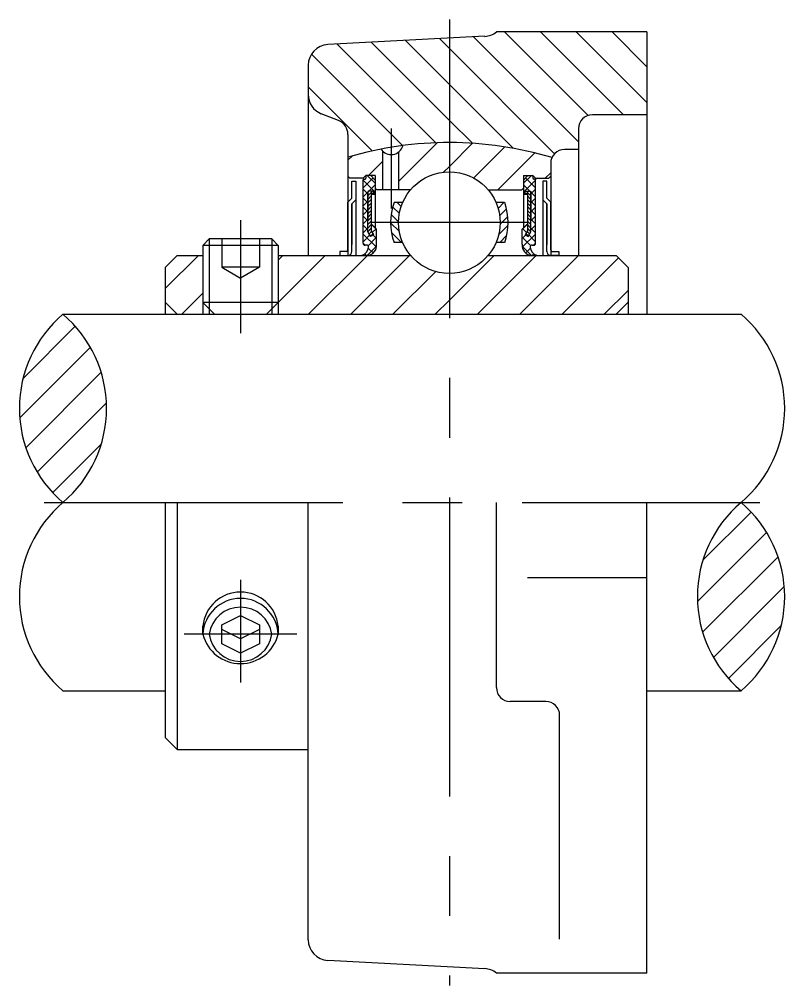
# Model space of a CAD drawing. Extents: x -89 to 228, y -109 to 52.
# Drawn here: x 146.4 to 227.8, y -51.3 to 51.3 of the extents above; entities that cross this region are included whole.
import ezdxf

# ---------------------------------------------------------------- set-up
doc = ezdxf.new("R2010")
doc.units = 0
for name, pattern in [('CENTER', [50.8, 31.75, -6.35, 6.35, -6.35]), ('DASHED', [19.05, 12.7, -6.35]), ('PHANTOM', [63.5, 31.75, -6.35, 6.35, -6.35, 6.35, -6.35])]:
    doc.linetypes.add(name, pattern=pattern)
doc.layers.get('0').update_dxf_attribs({"linetype": 'CONTINUOUS'})
doc.layers.add('CENTER', color=1, linetype='CENTER')

msp = doc.modelspace()

# ---------------------------------------------------------------- linework, layer by layer
at = {"color": 7, "linetype": 'CONTINUOUS'}
for p, q in [((195.89, 49.53), (179.2, 48.65)), ((213.13, 50), (197.13, 50)), ((213.13, 50), (213.13, 20)), ((177.13, 46.45), (177.13, 26.25)), ((180.35, 40.58), (178.51, 41.31)), ((213.13, 41.18), (207.33, 41.18)), ((181.35, 39.09), (181.35, 26.25)), ((205.86, 39.71), (205.86, 26.25)), ((185.05, 33.22), (185.05, 37.32)), ((186.75, 33.22), (186.75, 37.25)), ((205.86, 37.5), (204.37, 37.5)), ((202.9, 36.03), (202.9, 26.25)), ((181.56, 34.45), (181.35, 34.67)), ((182.97, 34.45), (181.56, 34.45)), ((181.77, 32.32), (181.77, 34.14)), ((181.77, 34.14), (182.2, 34.14)), ((182.2, 34.14), (182.2, 26.25)), ((182.96, 30.06), (182.96, 34.29)), ((182.96, 27.54), (182.96, 34.29)), ((183.26, 34.75), (182.97, 34.45)), ((183.06, 34.36), (183.02, 34.36)), ((183.06, 34.36), (183.16, 34.36)), ((184.24, 34.75), (183.26, 34.75)), ((183.26, 34.75), (183.26, 34.46)), ((183.79, 34.75), (183.33, 34.75)), ((183.79, 34.75), (184.24, 34.24)), ((184.24, 34.75), (184.24, 29.18)), ((184.24, 34.24), (184.24, 32.76)), ((200.01, 34.75), (200.99, 34.75)), ((200.01, 34.75), (200.01, 29.18)), ((200.46, 34.75), (200.01, 34.24)), ((200.01, 34.24), (200.01, 32.76)), ((200.46, 34.75), (200.92, 34.75)), ((200.99, 34.75), (201.29, 34.45)), ((200.99, 34.75), (200.99, 34.46)), ((201.19, 34.36), (201.09, 34.36)), ((201.19, 34.36), (201.23, 34.36)), ((201.29, 34.45), (202.69, 34.45)), ((201.29, 30.06), (201.29, 34.29)), ((201.29, 27.54), (201.29, 34.29)), ((202.05, 34.14), (202.05, 26.25)), ((202.48, 34.14), (202.05, 34.14)), ((202.48, 32.32), (202.48, 34.14)), ((202.69, 34.45), (202.9, 34.67)), ((181.77, 32.8), (181.77, 33.87)), ((183.45, 28.75), (183.45, 32.95)), ((183.45, 32.95), (183.45, 29.91)), ((184.11, 33.08), (183.58, 33.08)), ((184.11, 33.08), (183.58, 33.08)), ((184.11, 32.83), (184.11, 33.08)), ((184.11, 33.08), (184.11, 32.83)), ((184.24, 33.41), (184.43, 33.22)), ((188.01, 33.22), (184.43, 33.22)), ((196.25, 33.22), (199.82, 33.22)), ((200.01, 33.41), (199.82, 33.22)), ((200.14, 33.08), (200.14, 32.83)), ((200.14, 33.08), (200.67, 33.08)), ((200.14, 33.08), (200.67, 33.08)), ((200.14, 32.83), (200.14, 33.08)), ((200.8, 32.95), (200.8, 29.91)), ((200.8, 28.75), (200.8, 32.95)), ((202.48, 32.8), (202.48, 33.87)), ((181.77, 32.32), (181.35, 31.9)), ((181.35, 26.85), (181.35, 31.9)), ((181.77, 31.72), (182.2, 32.14)), ((183.82, 32.78), (183.82, 28.86)), ((183.82, 32.77), (183.82, 32.63)), ((183.82, 32.76), (184.24, 32.76)), ((184.24, 32.76), (183.82, 32.76)), ((184.11, 32.83), (183.87, 32.83)), ((187.17, 31.86), (186.25, 31.86)), ((198, 31.86), (197.09, 31.86)), ((200.01, 32.76), (200.43, 32.76)), ((200.43, 32.76), (200.01, 32.76)), ((200.14, 32.83), (200.38, 32.83)), ((200.43, 32.78), (200.43, 28.86)), ((200.43, 32.77), (200.43, 32.63)), ((202.48, 31.72), (202.05, 32.14)), ((202.48, 32.32), (202.9, 31.9)), ((202.9, 26.85), (202.9, 31.9)), ((181.77, 26.68), (181.77, 31.72)), ((181.77, 27.58), (181.77, 31.72)), ((181.77, 27.58), (181.77, 31.72)), ((181.77, 31.72), (181.77, 27.41)), ((202.48, 31.72), (202.48, 27.41)), ((202.48, 26.68), (202.48, 31.72)), ((202.48, 27.58), (202.48, 31.72)), ((202.48, 27.58), (202.48, 31.72)), ((183.74, 28.25), (183.45, 28.75)), ((184.39, 29.03), (183.82, 29.6)), ((183.82, 28.86), (183.82, 28.85)), ((183.82, 28.85), (184.06, 28.43)), ((184.39, 27.43), (184.39, 29.03)), ((199.86, 29.03), (200.43, 29.6)), ((199.86, 27.43), (199.86, 29.03)), ((200.43, 28.85), (200.19, 28.43)), ((200.43, 28.86), (200.43, 28.85)), ((200.51, 28.25), (200.8, 28.75)), ((166.6, 28), (165.93, 27.32)), ((173.25, 28), (166.6, 28)), ((173.25, 28), (173.93, 27.32)), ((184.06, 28.43), (183.74, 28.25)), ((200.19, 28.43), (200.51, 28.25)), ((173.93, 27.32), (165.93, 27.32)), ((165.93, 27.32), (165.93, 21.25)), ((173.93, 27.32), (173.93, 21.25)), ((183.33, 27.34), (183.16, 27.34)), ((187.17, 27.61), (186.25, 27.61)), ((198, 27.61), (197.09, 27.61)), ((200.92, 27.34), (201.09, 27.34)), ((161.93, 24.98), (163.2, 26.25)), ((163.2, 26.25), (165.93, 26.25)), ((173.93, 26.25), (188.01, 26.25)), ((180.5, 26.68), (180.5, 26.25)), ((181.18, 26.68), (180.5, 26.68)), ((180.5, 26.25), (181.35, 26.25)), ((196.25, 26.25), (209.85, 26.25)), ((203.75, 26.25), (202.9, 26.25)), ((203.07, 26.68), (203.75, 26.68)), ((203.75, 26.68), (203.75, 26.25)), ((209.85, 26.25), (211.13, 24.98)), ((161.93, 24.98), (161.93, 20)), ((211.13, 24.98), (211.13, 20)), ((161.93, 21.27), (163.2, 20)), ((173.93, 21.25), (165.93, 21.25)), ((167.18, 20), (165.93, 21.25)), ((166.6, 20.57), (166.6, 20)), ((172.68, 20), (173.93, 21.25)), ((173.25, 20.57), (173.25, 20)), ((209.85, 20), (211.13, 21.27)), ((161.93, 20), (213.13, 20)), ((163.2, 20), (209.85, 20)), ((161.93, 0), (161.93, -24.98)), ((163.2, 0), (163.2, -26.25)), ((177.13, -46.45), (177.13, 0)), ((197.13, -19.67), (197.13, 0)), ((213.13, -50), (213.13, 0)), ((167.93, -13), (169.93, -12)), ((169.93, -12), (171.93, -13)), ((165.93, -14), (165.93, -13.13)), ((167.93, -15), (167.93, -13)), ((171.93, -13), (171.93, -15)), ((173.93, -13.13), (173.93, -14)), ((169.93, -14.5), (167.93, -13.5)), ((171.93, -13.5), (169.93, -14.5)), ((169.93, -16), (167.93, -15)), ((169.93, -14.5), (169.93, -16)), ((171.93, -15), (169.93, -16)), ((202.38, -21.14), (198.6, -21.14)), ((203.85, -46.38), (203.85, -22.61)), ((161.93, -24.98), (163.2, -26.25)), ((163.2, -26.25), (177.13, -26.25)), ((195.89, -49.53), (179.2, -48.65)), ((213.13, -50), (197.13, -50))]:
    msp.add_line(p, q, dxfattribs=at)
at = {"color": 3, "linetype": 'CONTINUOUS'}
for p, q in [((205.86, 38.31), (194.7, 49.47)), ((206.88, 41.1), (197.98, 50)), ((210.62, 41.18), (201.8, 50)), ((213.13, 42.49), (205.61, 50)), ((213.13, 46.3), (209.43, 50)), ((190.7, 38.21), (180.2, 48.7)), ((192.13, 40.6), (183.83, 48.9)), ((192.13, 44.41), (187.45, 49.09)), ((192.13, 48.23), (191.08, 49.28)), ((187.18, 37.91), (177.47, 47.63)), ((203.31, 37.05), (192.13, 48.23)), ((181.47, 39.81), (177.13, 44.15)), ((198.91, 37.63), (192.13, 44.41)), ((194.57, 38.16), (192.13, 40.6)), ((183.93, 37.35), (181.47, 39.81)), ((186.75, 34.14), (190.82, 38.21)), ((192.13, 35.7), (194.58, 38.16)), ((194.71, 34.47), (198.01, 37.78)), ((197.27, 33.22), (201.2, 37.14)), ((181.35, 36.38), (181.79, 36.81)), ((183.54, 34.75), (185.05, 36.26)), ((191.52, 35.1), (192.13, 35.7)), ((202.32, 34.45), (202.9, 35.03)), ((182.96, 33.43), (184.02, 34.49)), ((184.24, 32.96), (182.96, 34.24)), ((183.26, 34.69), (183.33, 34.75)), ((184.24, 33.91), (183.4, 34.75)), ((200.01, 33.91), (200.85, 34.75)), ((200.01, 32.96), (201.29, 34.24)), ((201.29, 33.43), (200.23, 34.49)), ((200.99, 34.69), (200.92, 34.75)), ((183.45, 32.8), (182.96, 33.28)), ((182.96, 32.48), (183.45, 32.97)), ((183.45, 32.97), (183.57, 33.08)), ((183.45, 32.58), (183.95, 33.08)), ((183.57, 33.08), (184.24, 33.76)), ((184.07, 32.83), (184.11, 32.86)), ((200.69, 33.08), (200.01, 33.76)), ((200.18, 32.83), (200.14, 32.86)), ((200.8, 32.58), (200.3, 33.08)), ((200.8, 32.97), (200.69, 33.08)), ((200.8, 32.8), (201.29, 33.28)), ((201.29, 32.48), (200.8, 32.97)), ((183.45, 31.84), (182.96, 32.33)), ((182.96, 31.52), (183.45, 32.01)), ((183.45, 32.2), (183.82, 32.57)), ((183.45, 31.82), (183.82, 32.19)), ((184.2, 32.76), (184.24, 32.8)), ((187.01, 31.45), (186.59, 31.86)), ((197.3, 31.25), (197.91, 31.86)), ((200.05, 32.76), (200.01, 32.8)), ((200.8, 32.2), (200.43, 32.57)), ((200.8, 31.82), (200.43, 32.19)), ((200.8, 31.84), (201.29, 32.33)), ((201.29, 31.52), (200.8, 32.01)), ((183.45, 30.89), (182.96, 31.38)), ((182.96, 30.57), (183.45, 31.06)), ((183.45, 31.44), (183.82, 31.81)), ((183.45, 31.06), (183.82, 31.43)), ((183.45, 30.68), (183.82, 31.04)), ((186.81, 30.69), (186.1, 31.4)), ((197.47, 30.47), (198.2, 31.2)), ((200.8, 31.44), (200.43, 31.81)), ((200.8, 31.06), (200.43, 31.43)), ((200.8, 30.68), (200.43, 31.04)), ((200.8, 30.89), (201.29, 31.38)), ((201.29, 30.57), (200.8, 31.06)), ((183.45, 29.93), (182.96, 30.42)), ((182.96, 29.62), (183.45, 30.1)), ((183.45, 30.29), (183.82, 30.66)), ((183.45, 29.91), (183.82, 30.28)), ((183.45, 29.53), (183.82, 29.9)), ((186.73, 29.82), (185.94, 30.61)), ((197.7, 29.74), (198.34, 30.38)), ((200.8, 30.29), (200.43, 30.66)), ((200.8, 29.91), (200.43, 30.28)), ((200.8, 29.53), (200.43, 29.9)), ((200.8, 29.93), (201.29, 30.42)), ((201.29, 29.62), (200.8, 30.1)), ((183.45, 28.98), (182.96, 29.47)), ((182.96, 28.66), (183.45, 29.15)), ((183.45, 29.15), (183.82, 29.52)), ((183.45, 28.77), (183.82, 29.14)), ((183.58, 28.52), (183.85, 28.79)), ((184.39, 29), (183.82, 29.57)), ((183.82, 29.52), (183.86, 29.56)), ((183.92, 28.67), (184.33, 29.08)), ((186.82, 28.78), (185.88, 29.72)), ((197.37, 28.46), (198.36, 29.45)), ((197.52, 29.56), (197.7, 29.74)), ((199.86, 29), (200.43, 29.57)), ((200.33, 28.67), (199.92, 29.08)), ((200.43, 29.52), (200.39, 29.56)), ((200.67, 28.52), (200.4, 28.79)), ((200.8, 29.15), (200.43, 29.52)), ((200.8, 28.77), (200.43, 29.14)), ((200.8, 28.98), (201.29, 29.47)), ((201.29, 28.66), (200.8, 29.15)), ((166.6, 28), (166.6, 20.57)), ((173.25, 28), (173.25, 20.57)), ((184.37, 27.11), (182.96, 28.52)), ((182.96, 27.71), (183.65, 28.4)), ((183.48, 27.28), (184.39, 28.18)), ((183.72, 28.28), (183.99, 28.55)), ((184.39, 28.04), (184.02, 28.41)), ((187.03, 27.61), (185.97, 28.67)), ((197.48, 27.61), (198.21, 28.35)), ((199.86, 28.04), (200.23, 28.41)), ((200.77, 27.28), (199.86, 28.18)), ((199.88, 27.11), (201.29, 28.52)), ((200.53, 28.28), (200.26, 28.55)), ((201.29, 27.71), (200.6, 28.4)), ((183.18, 27.34), (182.96, 27.56)), ((183.42, 26.26), (184.39, 27.23)), ((184.02, 26.51), (183.51, 27.01)), ((200.83, 26.26), (199.86, 27.23)), ((200.24, 26.51), (200.74, 27.01)), ((201.07, 27.34), (201.29, 27.56)), ((161.93, 22.73), (165.45, 26.25)), ((173.93, 25.75), (174.43, 26.25)), ((173.93, 21.26), (178.92, 26.25)), ((177.15, 20), (183.41, 26.25)), ((181.64, 20), (187.9, 26.25)), ((183.31, 26.25), (183.15, 26.42)), ((192.13, 21.5), (196.88, 26.25)), ((195.11, 20), (201.37, 26.25)), ((199.61, 20), (205.86, 26.25)), ((200.94, 26.25), (201.1, 26.42)), ((204.1, 20), (210.1, 26.01)), ((186.13, 20), (190.68, 24.54)), ((163.68, 20), (165.93, 22.24)), ((208.59, 20), (211.13, 22.54)), ((165.93, 21.25), (165.93, 20)), ((173.93, 21.25), (173.93, 20)), ((190.62, 20), (192.13, 21.5))]:
    msp.add_line(p, q, dxfattribs=at)
at = {"color": 3, "linetype": 'DASHED'}
for p, q in [((167.93, 28), (167.93, 25)), ((169.93, 28), (169.93, 25)), ((171.93, 28), (171.93, 25)), ((167.93, 25), (169.93, 23.85)), ((171.93, 25), (167.93, 25)), ((171.93, 25), (169.93, 23.85)), ((213.13, -8), (197.13, -8))]:
    msp.add_line(p, q, dxfattribs=at)
at = {"color": 3, "linetype": 'PHANTOM'}
for p, q in [((151.05, 20), (161.93, 20)), ((213.13, 20), (223.13, 20)), ((146.8, 13.15), (152.37, 18.72)), ((146.46, 8.99), (153.97, 16.5)), ((147.1, 5.82), (155.12, 13.83)), ((148.31, 3.21), (155.68, 10.58)), ((149.96, 1.04), (155.14, 6.22)), ((219.07, -6.14), (224.2, -1.02)), ((218.5, -10.53), (225.85, -3.18)), ((219.05, -13.79), (227.07, -5.78)), ((220.2, -16.46), (227.73, -8.94)), ((221.79, -18.69), (227.4, -13.08)), ((151.05, -20), (161.93, -20)), ((213.13, -20), (223.13, -20))]:
    msp.add_line(p, q, dxfattribs=at)
at = {"color": 7, "linetype": 'CONTINUOUS'}
for points in [[(183.02, 34.36, 0), (183.02, 34.36, 0), (183.02, 34.36, 0), (183.02, 34.36, 0), (183.02, 34.36, 0), (183.02, 34.36, 0), (183.02, 34.36, 0), (183.02, 34.36, 0), (183.02, 34.36, 0), (183.02, 34.36, 0), (183.02, 34.36, 0), (183.01, 34.36, 0), (183.01, 34.36, 0), (183.01, 34.36, 0), (183.01, 34.36, 0), (183.01, 34.36, 0), (183.01, 34.36, 0), (183.01, 34.36, 0), (183.01, 34.36, 0), (183.01, 34.36, 0), (183.01, 34.36, 0), (183.01, 34.36, 0), (183.01, 34.36, 0), (183.01, 34.36, 0), (183, 34.35, 0), (183, 34.35, 0), (183, 34.35, 0), (183, 34.35, 0), (183, 34.35, 0), (183, 34.35, 0), (183, 34.35, 0), (183, 34.35, 0), (183, 34.35, 0), (183, 34.35, 0), (183, 34.35, 0), (183, 34.35, 0), (183, 34.35, 0), (183, 34.35, 0), (183, 34.35, 0), (182.99, 34.35, 0), (182.99, 34.35, 0), (182.99, 34.35, 0), (182.99, 34.35, 0), (182.99, 34.35, 0), (182.99, 34.35, 0), (182.99, 34.35, 0), (182.99, 34.35, 0), (182.99, 34.35, 0), (182.99, 34.35, 0), (182.99, 34.35, 0), (182.99, 34.35, 0), (182.99, 34.35, 0), (182.99, 34.35, 0), (182.99, 34.34, 0), (182.99, 34.34, 0), (182.98, 34.34, 0), (182.98, 34.34, 0), (182.98, 34.34, 0), (182.98, 34.34, 0), (182.98, 34.34, 0), (182.98, 34.34, 0), (182.98, 34.34, 0), (182.98, 34.34, 0), (182.98, 34.34, 0), (182.98, 34.34, 0), (182.98, 34.34, 0), (182.98, 34.34, 0), (182.98, 34.34, 0), (182.98, 34.34, 0), (182.98, 34.34, 0), (182.98, 34.34, 0), (182.97, 34.34, 0), (182.97, 34.33, 0), (182.97, 34.33, 0), (182.97, 34.33, 0), (182.97, 34.33, 0), (182.97, 34.33, 0), (182.97, 34.33, 0), (182.97, 34.33, 0), (182.97, 34.33, 0), (182.97, 34.33, 0), (182.97, 34.33, 0), (182.97, 34.33, 0), (182.97, 34.33, 0), (182.97, 34.33, 0), (182.97, 34.33, 0), (182.97, 34.33, 0), (182.97, 34.32, 0), (182.97, 34.32, 0), (182.97, 34.32, 0), (182.97, 34.32, 0), (182.97, 34.32, 0), (182.97, 34.32, 0), (182.97, 34.32, 0), (182.97, 34.32, 0), (182.97, 34.32, 0), (182.97, 34.32, 0), (182.97, 34.32, 0), (182.96, 34.32, 0), (182.96, 34.32, 0), (182.96, 34.32, 0), (182.96, 34.31, 0), (182.96, 34.31, 0), (182.96, 34.31, 0), (182.96, 34.31, 0), (182.96, 34.31, 0), (182.96, 34.31, 0), (182.96, 34.31, 0), (182.96, 34.31, 0), (182.96, 34.31, 0), (182.96, 34.31, 0), (182.96, 34.31, 0), (182.96, 34.31, 0), (182.96, 34.31, 0), (182.96, 34.3, 0), (182.96, 34.3, 0), (182.96, 34.3, 0), (182.96, 34.3, 0), (182.96, 34.3, 0), (182.96, 34.3, 0), (182.96, 34.3, 0), (182.96, 34.3, 0), (182.96, 34.3, 0), (182.96, 34.3, 0), (182.96, 34.3, 0), (182.96, 34.3, 0), (182.96, 34.3, 0), (182.96, 34.3, 0), (182.96, 34.29, 0)], [(201.23, 34.36, 0), (201.23, 34.36, 0), (201.23, 34.36, 0), (201.23, 34.36, 0), (201.23, 34.36, 0), (201.23, 34.36, 0), (201.23, 34.36, 0), (201.23, 34.36, 0), (201.23, 34.36, 0), (201.23, 34.36, 0), (201.24, 34.36, 0), (201.24, 34.36, 0), (201.24, 34.36, 0), (201.24, 34.36, 0), (201.24, 34.36, 0), (201.24, 34.36, 0), (201.24, 34.36, 0), (201.24, 34.36, 0), (201.24, 34.36, 0), (201.24, 34.36, 0), (201.24, 34.36, 0), (201.24, 34.36, 0), (201.24, 34.36, 0), (201.25, 34.36, 0), (201.25, 34.35, 0), (201.25, 34.35, 0), (201.25, 34.35, 0), (201.25, 34.35, 0), (201.25, 34.35, 0), (201.25, 34.35, 0), (201.25, 34.35, 0), (201.25, 34.35, 0), (201.25, 34.35, 0), (201.25, 34.35, 0), (201.25, 34.35, 0), (201.25, 34.35, 0), (201.25, 34.35, 0), (201.25, 34.35, 0), (201.26, 34.35, 0), (201.26, 34.35, 0), (201.26, 34.35, 0), (201.26, 34.35, 0), (201.26, 34.35, 0), (201.26, 34.35, 0), (201.26, 34.35, 0), (201.26, 34.35, 0), (201.26, 34.35, 0), (201.26, 34.35, 0), (201.26, 34.35, 0), (201.26, 34.35, 0), (201.26, 34.35, 0), (201.26, 34.35, 0), (201.26, 34.35, 0), (201.27, 34.34, 0), (201.27, 34.34, 0), (201.27, 34.34, 0), (201.27, 34.34, 0), (201.27, 34.34, 0), (201.27, 34.34, 0), (201.27, 34.34, 0), (201.27, 34.34, 0), (201.27, 34.34, 0), (201.27, 34.34, 0), (201.27, 34.34, 0), (201.27, 34.34, 0), (201.27, 34.34, 0), (201.27, 34.34, 0), (201.27, 34.34, 0), (201.27, 34.34, 0), (201.28, 34.34, 0), (201.28, 34.34, 0), (201.28, 34.34, 0), (201.28, 34.33, 0), (201.28, 34.33, 0), (201.28, 34.33, 0), (201.28, 34.33, 0), (201.28, 34.33, 0), (201.28, 34.33, 0), (201.28, 34.33, 0), (201.28, 34.33, 0), (201.28, 34.33, 0), (201.28, 34.33, 0), (201.28, 34.33, 0), (201.28, 34.33, 0), (201.28, 34.33, 0), (201.28, 34.33, 0), (201.28, 34.33, 0), (201.28, 34.32, 0), (201.28, 34.32, 0), (201.28, 34.32, 0), (201.28, 34.32, 0), (201.28, 34.32, 0), (201.28, 34.32, 0), (201.28, 34.32, 0), (201.28, 34.32, 0), (201.28, 34.32, 0), (201.29, 34.32, 0), (201.29, 34.32, 0), (201.29, 34.32, 0), (201.29, 34.32, 0), (201.29, 34.32, 0), (201.29, 34.31, 0), (201.29, 34.31, 0), (201.29, 34.31, 0), (201.29, 34.31, 0), (201.29, 34.31, 0), (201.29, 34.31, 0), (201.29, 34.31, 0), (201.29, 34.31, 0), (201.29, 34.31, 0), (201.29, 34.31, 0), (201.29, 34.31, 0), (201.29, 34.31, 0), (201.29, 34.31, 0), (201.29, 34.3, 0), (201.29, 34.3, 0), (201.29, 34.3, 0), (201.29, 34.3, 0), (201.29, 34.3, 0), (201.29, 34.3, 0), (201.29, 34.3, 0), (201.29, 34.3, 0), (201.29, 34.3, 0), (201.29, 34.3, 0), (201.29, 34.3, 0), (201.29, 34.3, 0), (201.29, 34.3, 0), (201.29, 34.3, 0), (201.29, 34.29, 0)], [(183.58, 33.08, 0), (183.58, 33.08, 0), (183.58, 33.08, 0), (183.58, 33.08, 0), (183.57, 33.08, 0), (183.57, 33.08, 0), (183.57, 33.08, 0), (183.57, 33.08, 0), (183.57, 33.08, 0), (183.57, 33.08, 0), (183.56, 33.08, 0), (183.56, 33.08, 0), (183.56, 33.08, 0), (183.56, 33.08, 0), (183.56, 33.08, 0), (183.56, 33.08, 0), (183.56, 33.08, 0), (183.55, 33.08, 0), (183.55, 33.08, 0), (183.55, 33.08, 0), (183.55, 33.08, 0), (183.55, 33.08, 0), (183.54, 33.08, 0), (183.54, 33.08, 0), (183.54, 33.08, 0), (183.54, 33.08, 0), (183.54, 33.08, 0), (183.54, 33.08, 0), (183.54, 33.08, 0), (183.53, 33.07, 0), (183.53, 33.07, 0), (183.53, 33.07, 0), (183.53, 33.07, 0), (183.53, 33.07, 0), (183.53, 33.07, 0), (183.53, 33.07, 0), (183.52, 33.07, 0), (183.52, 33.07, 0), (183.52, 33.07, 0), (183.52, 33.07, 0), (183.52, 33.07, 0), (183.52, 33.07, 0), (183.52, 33.07, 0), (183.51, 33.06, 0), (183.51, 33.06, 0), (183.51, 33.06, 0), (183.51, 33.06, 0), (183.51, 33.06, 0), (183.51, 33.06, 0), (183.51, 33.06, 0), (183.5, 33.06, 0), (183.5, 33.06, 0), (183.5, 33.06, 0), (183.5, 33.06, 0), (183.5, 33.05, 0), (183.5, 33.05, 0), (183.5, 33.05, 0), (183.5, 33.05, 0), (183.49, 33.05, 0), (183.49, 33.05, 0), (183.49, 33.05, 0), (183.49, 33.05, 0), (183.49, 33.05, 0), (183.49, 33.05, 0), (183.49, 33.04, 0), (183.49, 33.04, 0), (183.49, 33.04, 0), (183.48, 33.04, 0), (183.48, 33.04, 0), (183.48, 33.04, 0), (183.48, 33.04, 0), (183.48, 33.04, 0), (183.48, 33.03, 0), (183.48, 33.03, 0), (183.48, 33.03, 0), (183.47, 33.03, 0), (183.47, 33.03, 0), (183.47, 33.03, 0), (183.47, 33.03, 0), (183.47, 33.03, 0), (183.47, 33.02, 0), (183.47, 33.02, 0), (183.47, 33.02, 0), (183.47, 33.02, 0), (183.47, 33.02, 0), (183.47, 33.02, 0), (183.47, 33.02, 0), (183.47, 33.01, 0), (183.46, 33.01, 0), (183.46, 33.01, 0), (183.46, 33.01, 0), (183.46, 33.01, 0), (183.46, 33.01, 0), (183.46, 33.01, 0), (183.46, 33, 0), (183.46, 33, 0), (183.46, 33, 0), (183.46, 33, 0), (183.46, 33, 0), (183.46, 33, 0), (183.46, 33, 0), (183.46, 32.99, 0), (183.46, 32.99, 0), (183.46, 32.99, 0), (183.45, 32.99, 0), (183.45, 32.99, 0), (183.45, 32.99, 0), (183.45, 32.98, 0), (183.45, 32.98, 0), (183.45, 32.98, 0), (183.45, 32.98, 0), (183.45, 32.98, 0), (183.45, 32.98, 0), (183.45, 32.97, 0), (183.45, 32.97, 0), (183.45, 32.97, 0), (183.45, 32.97, 0), (183.45, 32.97, 0), (183.45, 32.97, 0), (183.45, 32.97, 0), (183.45, 32.96, 0), (183.45, 32.96, 0), (183.45, 32.96, 0), (183.45, 32.96, 0), (183.45, 32.96, 0), (183.45, 32.96, 0), (183.45, 32.95, 0), (183.45, 32.95, 0), (183.45, 32.95, 0)], [(200.67, 33.08, 0), (200.67, 33.08, 0), (200.67, 33.08, 0), (200.68, 33.08, 0), (200.68, 33.08, 0), (200.68, 33.08, 0), (200.68, 33.08, 0), (200.68, 33.08, 0), (200.68, 33.08, 0), (200.69, 33.08, 0), (200.69, 33.08, 0), (200.69, 33.08, 0), (200.69, 33.08, 0), (200.69, 33.08, 0), (200.69, 33.08, 0), (200.69, 33.08, 0), (200.7, 33.08, 0), (200.7, 33.08, 0), (200.7, 33.08, 0), (200.7, 33.08, 0), (200.7, 33.08, 0), (200.7, 33.08, 0), (200.71, 33.08, 0), (200.71, 33.08, 0), (200.71, 33.08, 0), (200.71, 33.08, 0), (200.71, 33.08, 0), (200.71, 33.08, 0), (200.72, 33.08, 0), (200.72, 33.07, 0), (200.72, 33.07, 0), (200.72, 33.07, 0), (200.72, 33.07, 0), (200.72, 33.07, 0), (200.72, 33.07, 0), (200.72, 33.07, 0), (200.73, 33.07, 0), (200.73, 33.07, 0), (200.73, 33.07, 0), (200.73, 33.07, 0), (200.73, 33.07, 0), (200.73, 33.07, 0), (200.74, 33.07, 0), (200.74, 33.06, 0), (200.74, 33.06, 0), (200.74, 33.06, 0), (200.74, 33.06, 0), (200.74, 33.06, 0), (200.74, 33.06, 0), (200.75, 33.06, 0), (200.75, 33.06, 0), (200.75, 33.06, 0), (200.75, 33.06, 0), (200.75, 33.06, 0), (200.75, 33.05, 0), (200.75, 33.05, 0), (200.75, 33.05, 0), (200.75, 33.05, 0), (200.76, 33.05, 0), (200.76, 33.05, 0), (200.76, 33.05, 0), (200.76, 33.05, 0), (200.76, 33.05, 0), (200.76, 33.05, 0), (200.76, 33.04, 0), (200.76, 33.04, 0), (200.77, 33.04, 0), (200.77, 33.04, 0), (200.77, 33.04, 0), (200.77, 33.04, 0), (200.77, 33.04, 0), (200.77, 33.04, 0), (200.77, 33.03, 0), (200.77, 33.03, 0), (200.77, 33.03, 0), (200.78, 33.03, 0), (200.78, 33.03, 0), (200.78, 33.03, 0), (200.78, 33.03, 0), (200.78, 33.03, 0), (200.78, 33.02, 0), (200.78, 33.02, 0), (200.78, 33.02, 0), (200.78, 33.02, 0), (200.78, 33.02, 0), (200.78, 33.02, 0), (200.78, 33.02, 0), (200.79, 33.01, 0), (200.79, 33.01, 0), (200.79, 33.01, 0), (200.79, 33.01, 0), (200.79, 33.01, 0), (200.79, 33.01, 0), (200.79, 33.01, 0), (200.79, 33, 0), (200.79, 33, 0), (200.79, 33, 0), (200.79, 33, 0), (200.79, 33, 0), (200.79, 33, 0), (200.79, 33, 0), (200.79, 32.99, 0), (200.8, 32.99, 0), (200.8, 32.99, 0), (200.8, 32.99, 0), (200.8, 32.99, 0), (200.8, 32.99, 0), (200.8, 32.98, 0), (200.8, 32.98, 0), (200.8, 32.98, 0), (200.8, 32.98, 0), (200.8, 32.98, 0), (200.8, 32.98, 0), (200.8, 32.97, 0), (200.8, 32.97, 0), (200.8, 32.97, 0), (200.8, 32.97, 0), (200.8, 32.97, 0), (200.8, 32.97, 0), (200.8, 32.97, 0), (200.8, 32.96, 0), (200.8, 32.96, 0), (200.8, 32.96, 0), (200.8, 32.96, 0), (200.8, 32.96, 0), (200.8, 32.96, 0), (200.8, 32.95, 0), (200.8, 32.95, 0), (200.8, 32.95, 0)], [(183.87, 32.83, 0), (183.87, 32.83, 0), (183.87, 32.83, 0), (183.87, 32.83, 0), (183.87, 32.83, 0), (183.87, 32.83, 0), (183.87, 32.83, 0), (183.87, 32.83, 0), (183.86, 32.83, 0), (183.86, 32.83, 0), (183.86, 32.83, 0), (183.86, 32.83, 0), (183.86, 32.83, 0), (183.86, 32.83, 0), (183.86, 32.83, 0), (183.86, 32.83, 0), (183.86, 32.83, 0), (183.86, 32.83, 0), (183.86, 32.83, 0), (183.86, 32.83, 0), (183.86, 32.82, 0), (183.86, 32.82, 0), (183.85, 32.82, 0), (183.85, 32.82, 0), (183.85, 32.82, 0), (183.85, 32.82, 0), (183.85, 32.82, 0), (183.85, 32.82, 0), (183.85, 32.82, 0), (183.85, 32.82, 0), (183.85, 32.82, 0), (183.85, 32.82, 0), (183.85, 32.82, 0), (183.85, 32.82, 0), (183.85, 32.82, 0), (183.85, 32.82, 0), (183.85, 32.82, 0), (183.85, 32.82, 0), (183.85, 32.82, 0), (183.84, 32.82, 0), (183.84, 32.82, 0), (183.84, 32.82, 0), (183.84, 32.82, 0), (183.84, 32.82, 0), (183.84, 32.82, 0), (183.84, 32.82, 0), (183.84, 32.82, 0), (183.84, 32.82, 0), (183.84, 32.82, 0), (183.84, 32.82, 0), (183.84, 32.82, 0), (183.84, 32.82, 0), (183.84, 32.82, 0), (183.84, 32.82, 0), (183.84, 32.82, 0), (183.84, 32.81, 0), (183.84, 32.81, 0), (183.84, 32.81, 0), (183.84, 32.81, 0), (183.83, 32.81, 0), (183.83, 32.81, 0), (183.83, 32.81, 0), (183.83, 32.81, 0), (183.83, 32.81, 0), (183.83, 32.81, 0), (183.83, 32.81, 0), (183.83, 32.81, 0), (183.83, 32.81, 0), (183.83, 32.81, 0), (183.83, 32.81, 0), (183.83, 32.81, 0), (183.83, 32.81, 0), (183.83, 32.81, 0), (183.83, 32.81, 0), (183.83, 32.81, 0), (183.83, 32.81, 0), (183.83, 32.81, 0), (183.83, 32.8, 0), (183.83, 32.8, 0), (183.83, 32.8, 0), (183.82, 32.8, 0), (183.82, 32.8, 0), (183.82, 32.8, 0), (183.82, 32.8, 0), (183.82, 32.8, 0), (183.82, 32.8, 0), (183.82, 32.8, 0), (183.82, 32.8, 0), (183.82, 32.8, 0), (183.82, 32.8, 0), (183.82, 32.8, 0), (183.82, 32.8, 0), (183.82, 32.8, 0), (183.82, 32.8, 0), (183.82, 32.8, 0), (183.82, 32.79, 0), (183.82, 32.79, 0), (183.82, 32.79, 0), (183.82, 32.79, 0), (183.82, 32.79, 0), (183.82, 32.79, 0), (183.82, 32.79, 0), (183.82, 32.79, 0), (183.82, 32.79, 0), (183.82, 32.79, 0), (183.82, 32.79, 0), (183.82, 32.79, 0), (183.82, 32.79, 0), (183.82, 32.79, 0), (183.82, 32.79, 0), (183.82, 32.79, 0), (183.82, 32.78, 0), (183.82, 32.78, 0), (183.82, 32.78, 0), (183.82, 32.78, 0), (183.82, 32.78, 0), (183.82, 32.78, 0), (183.82, 32.78, 0), (183.82, 32.78, 0), (183.82, 32.78, 0), (183.82, 32.78, 0), (183.82, 32.78, 0), (183.82, 32.78, 0), (183.82, 32.78, 0), (183.82, 32.78, 0), (183.82, 32.78, 0), (183.82, 32.77, 0), (183.82, 32.77, 0), (183.82, 32.77, 0)], [(200.38, 32.83, 0), (200.38, 32.83, 0), (200.38, 32.83, 0), (200.38, 32.83, 0), (200.38, 32.83, 0), (200.38, 32.83, 0), (200.38, 32.83, 0), (200.39, 32.83, 0), (200.39, 32.83, 0), (200.39, 32.83, 0), (200.39, 32.83, 0), (200.39, 32.83, 0), (200.39, 32.83, 0), (200.39, 32.83, 0), (200.39, 32.83, 0), (200.39, 32.83, 0), (200.39, 32.83, 0), (200.39, 32.83, 0), (200.39, 32.83, 0), (200.39, 32.83, 0), (200.39, 32.82, 0), (200.4, 32.82, 0), (200.4, 32.82, 0), (200.4, 32.82, 0), (200.4, 32.82, 0), (200.4, 32.82, 0), (200.4, 32.82, 0), (200.4, 32.82, 0), (200.4, 32.82, 0), (200.4, 32.82, 0), (200.4, 32.82, 0), (200.4, 32.82, 0), (200.4, 32.82, 0), (200.4, 32.82, 0), (200.4, 32.82, 0), (200.4, 32.82, 0), (200.4, 32.82, 0), (200.41, 32.82, 0), (200.41, 32.82, 0), (200.41, 32.82, 0), (200.41, 32.82, 0), (200.41, 32.82, 0), (200.41, 32.82, 0), (200.41, 32.82, 0), (200.41, 32.82, 0), (200.41, 32.82, 0), (200.41, 32.82, 0), (200.41, 32.82, 0), (200.41, 32.82, 0), (200.41, 32.82, 0), (200.41, 32.82, 0), (200.41, 32.82, 0), (200.41, 32.82, 0), (200.41, 32.82, 0), (200.41, 32.82, 0), (200.41, 32.81, 0), (200.41, 32.81, 0), (200.41, 32.81, 0), (200.42, 32.81, 0), (200.42, 32.81, 0), (200.42, 32.81, 0), (200.42, 32.81, 0), (200.42, 32.81, 0), (200.42, 32.81, 0), (200.42, 32.81, 0), (200.42, 32.81, 0), (200.42, 32.81, 0), (200.42, 32.81, 0), (200.42, 32.81, 0), (200.42, 32.81, 0), (200.42, 32.81, 0), (200.42, 32.81, 0), (200.42, 32.81, 0), (200.42, 32.81, 0), (200.42, 32.81, 0), (200.42, 32.81, 0), (200.42, 32.81, 0), (200.42, 32.8, 0), (200.43, 32.8, 0), (200.43, 32.8, 0), (200.43, 32.8, 0), (200.43, 32.8, 0), (200.43, 32.8, 0), (200.43, 32.8, 0), (200.43, 32.8, 0), (200.43, 32.8, 0), (200.43, 32.8, 0), (200.43, 32.8, 0), (200.43, 32.8, 0), (200.43, 32.8, 0), (200.43, 32.8, 0), (200.43, 32.8, 0), (200.43, 32.8, 0), (200.43, 32.8, 0), (200.43, 32.8, 0), (200.43, 32.79, 0), (200.43, 32.79, 0), (200.43, 32.79, 0), (200.43, 32.79, 0), (200.43, 32.79, 0), (200.43, 32.79, 0), (200.43, 32.79, 0), (200.43, 32.79, 0), (200.43, 32.79, 0), (200.43, 32.79, 0), (200.43, 32.79, 0), (200.43, 32.79, 0), (200.43, 32.79, 0), (200.43, 32.79, 0), (200.43, 32.79, 0), (200.43, 32.79, 0), (200.43, 32.78, 0), (200.43, 32.78, 0), (200.43, 32.78, 0), (200.43, 32.78, 0), (200.43, 32.78, 0), (200.43, 32.78, 0), (200.43, 32.78, 0), (200.43, 32.78, 0), (200.43, 32.78, 0), (200.43, 32.78, 0), (200.43, 32.78, 0), (200.43, 32.78, 0), (200.43, 32.78, 0), (200.43, 32.78, 0), (200.43, 32.78, 0), (200.43, 32.77, 0), (200.43, 32.77, 0), (200.43, 32.77, 0)]]:
    msp.add_polyline3d(points, dxfattribs=at)
msp.add_circle((192.13, 29.74), 5.4, dxfattribs=at)
for centre, radius, start, end in [((195.76, 51.73), 2.21, 273.3665, 308.1828), ((179.33, 46.45), 2.21, 93.3665, 180), ((179.33, 43.36), 2.21, 180, 248.1986), ((207.33, 39.71), 1.47, 90, 180), ((179.75, 39.09), 1.6, 0, 68.1986), ((192.13, 0), 38.24, 73.421, 106.3674), ((185.94, 38.24), 1.28, 213.3101, 345.0662), ((204.37, 36.03), 1.47, 90, 180), ((183.16, 34.46), 0.101, 270, 0), ((201.09, 34.46), 0.101, 180, 270), ((192.13, 29.74), 6.25, 160.1148, 199.8852), ((192.13, 29.74), 6.25, 340.1148, 19.8852), ((181.18, 26.85), 0.169, 270, 0), ((182.49, 27.25), 1.05, 290.0201, 352.7135), ((183.16, 27.54), 0.201, 180, 270), ((183.33, 27.14), 0.201, 351.3169, 90), ((183.33, 27.32), 1.07, 272.1629, 5.8789), ((200.93, 27.32), 1.07, 174.1211, 267.8371), ((200.92, 27.14), 0.201, 90, 188.6831), ((201.76, 27.25), 1.05, 187.2865, 249.9799), ((201.09, 27.54), 0.201, 270, 0), ((203.07, 26.85), 0.169, 180, 270), ((181.35, 26.68), 0.423, 270, 0), ((202.9, 26.68), 0.423, 180, 270), ((169.93, -13.53), 4.02, 5.7516, 174.2484), ((169.93, -14.2), 4.01, 2.9022, 177.0978), ((169.93, -13), 4.12, 193.9874, 346.0126), ((198.6, -19.67), 1.47, 180, 270), ((202.38, -22.61), 1.47, 0, 90), ((179.33, -46.45), 2.21, 180, 266.6335), ((195.76, -51.73), 2.21, 51.8172, 86.6335)]:
    msp.add_arc(centre, radius, start, end, dxfattribs=at)
at = {"color": 3, "linetype": 'PHANTOM'}
for centre, start, end in [((159.52, 10), 130.2394, 229.7606), ((142.59, 10), 310.2394, 49.7606), ((214.67, 10), 310.2394, 49.7606), ((159.52, -10), 130.2394, 229.7606), ((231.59, -10), 130.2394, 229.7606), ((214.67, -10), 310.2394, 49.7606)]:
    msp.add_arc(centre, 13.1, start, end, dxfattribs=at)
at = {"color": 3, "linetype": 'CONTINUOUS'}
for centre, start, end in [((169.93, -14.48), 8.2132, 171.7868), ((169.93, -13.52), 188.2132, 351.7868)]:
    msp.add_arc(centre, 3.36, start, end, dxfattribs=at)
at = {"layer": 'CENTER', "color": 1, "linetype": 'CENTER'}
for p, q in [((192.13, 51.33), (192.13, -51.33)), ((185.94, 39.73), (185.94, 31.22)), ((169.93, 30), (169.93, 18)), ((200.37, 29.74), (183.88, 29.74)), ((149.05, 0), (225.13, 0)), ((169.93, -8.2), (169.93, -19.13)), ((175.93, -14), (163.93, -14))]:
    msp.add_line(p, q, dxfattribs=at)

doc.saveas('drawing.dxf')
